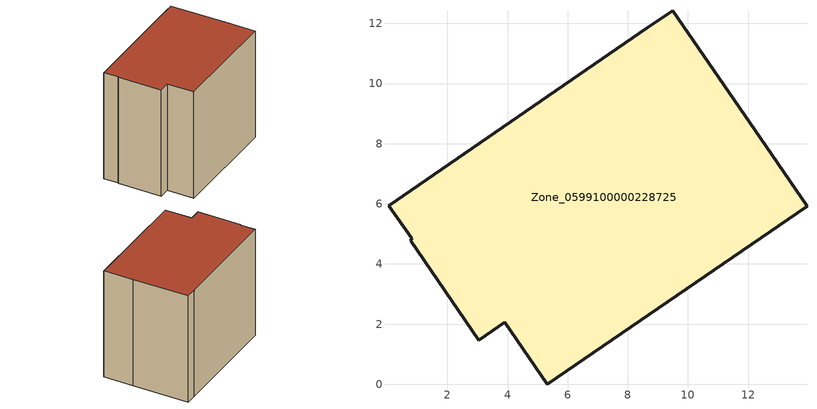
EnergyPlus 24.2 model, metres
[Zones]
Zone_0599100000228725
 floor ground (C_G): 8.65,11.86 9.5,12.42 12.41,8.2 13.96,5.92 5.32,0 3.91,2.06 3.04,1.46 0.77,4.78 0.82,4.86 0.04,5.94 z0
 wall outside (C_F): 0.82,4.86 0.77,4.78 3.04,1.46 3.91,2.06 5.32,0 13.96,5.92 12.41,8.2 9.5,12.42 8.65,11.86 0.04,5.94 0.82,4.86 z0:10.35
 roof outside (C_R): 0.04,5.94 0.82,4.86 0.77,4.78 3.04,1.46 3.91,2.06 5.32,0 13.96,5.92 12.41,8.2 9.5,12.42 8.65,11.86 z10.35
[BUILDING]
Pand.0599100000228725: North Axis=0; Terrain=City; Loads Convergence Tolerance Value=0.04; Temperature Convergence Tolerance Value=0.4; Solar Distribution=FullExterior; Maximum Number of Warmup Days=25; Minimum Number of Warmup Days=1
[Site:Location]
Rotterdam.The.Hague.AP_ZH_NLD Design_Conditions: Latitude=51.96; Longitude=4.45; Time Zone=1; Elevation=-4.5
[SITE:GROUNDTEMPERATURE:BUILDINGSURFACE]
18, 18, 18, 18, 18, 18, 18, 18, 18, 18, 18, 18
[MATERIAL] Thermal Absorptance=0.9; Solar Absorptance=0.7; Visible Absorptance=0.7
Name | Roughness | Thickness | Conductivity | Density | Specific Heat
G.TI.1946 | MediumSmooth | 0.15 | 1 | 540 | 1210
F.TI.1946 | Rough | 0.3 | 0.857143 | 1920 | 840
R.TI.1946 | MediumRough | 0.2 | 0.1 | 1500 | 1000
[CONSTRUCTION]
C_G: G.TI.1946
C_F: F.TI.1946
C_R: R.TI.1946
[ZONE]
Zone_0599100000228725: Type=1; Multiplier=1; Ceiling Height=Autocalculate; Volume=Autocalculate; Floor Area=autocalculate; Part of Total Floor Area=Yes
[ZONEINFILTRATION:DESIGNFLOWRATE]
Infil_Zone_0599100000228725: Zone or ZoneList or Space or SpaceList=Zone_0599100000228725; Schedule=AlwaysOn; Design Flow Rate Calculation Method=Flow/Area; Flow Rate per Floor Area=0.003; Constant Term Coefficient=1; Temperature Term Coefficient=0; Velocity Term Coefficient=0; Velocity Squared Term Coefficient=0
[HVACTEMPLATE:ZONE:IDEALLOADSAIRSYSTEM]
Zone_0599100000228725: Maximum Heating Supply Air Temperature=50; Minimum Cooling Supply Air Temperature=13; Maximum Heating Supply Air Humidity Ratio=0.0156; Minimum Cooling Supply Air Humidity Ratio=0.0077; Heating Limit=NoLimit; Cooling Limit=NoLimit; Dehumidification Control Type=ConstantSensibleHeatRatio; Cooling Sensible Heat Ratio=0.7; Dehumidification Setpoint=60; Humidification Control Type=None; Humidification Setpoint=30; Outdoor Air Method=None; Outdoor Air Flow Rate per Person=0.00944; Outdoor Air Flow Rate per Zone Floor Area=0; Outdoor Air Flow Rate per Zone=0; Demand Controlled Ventilation Type=None; Outdoor Air Economizer Type=NoEconomizer; Heat Recovery Type=None; Sensible Heat Recovery Effectiveness=0.7; Latent Heat Recovery Effectiveness=0.65
[ZONECONTROL:THERMOSTAT]
ThermostatControl_Zone_0599100000228725: Zone or ZoneList=Zone_0599100000228725; Control Type Schedule=DualSetpointControlType; Control 1=Thermostat_Zone_0599100000228725; Temperature Difference Between Cutout And Setpoint=0
[THERMOSTATSETPOINT:DUALSETPOINT]
Thermostat_Zone_0599100000228725: Heating Setpoint Temperature Schedule=HeatingSetpoint_Zone_0599100000228725; Cooling Setpoint Temperature Schedule=CoolingSetpoint_Zone_0599100000228725
[SCHEDULE:COMPACT]
HeatingSetpoint_Zone_0599100000228725: Through: 12/31, For: AllDays, Until: 24:00, 21
CoolingSetpoint_Zone_0599100000228725: Through: 12/31, For: AllDays, Until: 24:00, 24
DualSetpointControlType: Through: 12/31, For: AllDays, Until: 24:00, 4
AlwaysOn: Through: 12/31, For: AllDays, Until: 24:00, 1
